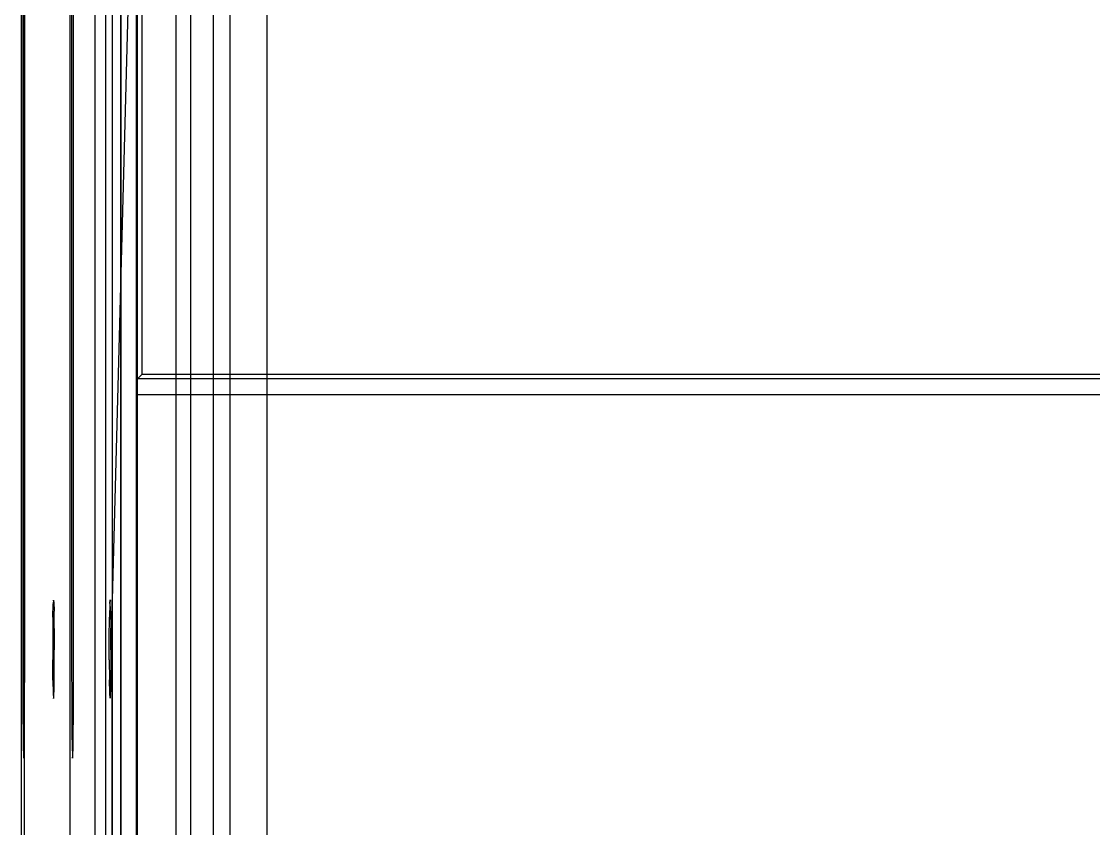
# Model space of a CAD drawing. Extents: x 0 to 153, y -230 to 0.
# Drawn here: x -0.1 to 76.5, y -115.1 to -57.5 of the extents above; entities that cross this region are included whole.
import ezdxf

# ---------------------------------------------------------------- set-up
doc = ezdxf.new("R2010")
doc.units = 0
doc.header["$MEASUREMENT"] = 0
for name, color, linetype in [('Layer1', 252, 'CONTINUOUS'), ('Layer2', 252, 'CONTINUOUS'), ('Layer3', 254, 'CONTINUOUS')]:
    doc.layers.add(name, color=color, linetype=linetype)

msp = doc.modelspace()

# ---------------------------------------------------------------- linework, layer by layer
at = {"layer": 'Layer1', "linetype": 'Continuous'}
for points, invisible_edges in [([(0, -102.092, 219.989), (0, -3.003, 219.989), (0.074, -3.003, 220.376), (0.074, -102.092, 220.376)], 15), ([(0.074, -102.092, 220.376), (0.074, -3.003, 220.376), (0.291, -3.003, 220.705), (0.291, -102.092, 220.705)], 15), ([(0.618, -102.092, 220.924), (0.291, -102.092, 220.705), (0.291, -3.003, 220.705), (0.618, -3.003, 220.924)], 15), ([(0.618, -3.003, 220.924), (1.004, -3.003, 221.002), (1.004, -102.092, 221.002), (0.618, -102.092, 220.924)], 15), ([(1.004, -3.003, 221.002), (6.378, -34.209, 221.002), (6.378, -195.791, 221.002), (1.004, -226.996, 221.002)], 15), ([(1.004, -102.092, 221.002), (5.003, -102.092, 221.002), (5.003, -3.003, 221.002), (1.004, -3.003, 221.002)], 15), ([(0.14, -18.992, 203.924), (0, -18.992, 219.989), (0, -102.092, 219.989), (0.14, -102.092, 203.924)], 5), ([(0.278, -18.939, 203.426), (0.14, -18.992, 203.924), (0.278, -102.092, 203.426), (0.437, -102.092, 203.22)], 15), ([(0.278, -102.092, 203.426), (0.14, -102.092, 203.924), (0.14, -18.992, 203.924)], 15), ([(0.645, -18.9, 203.062), (0.278, -18.939, 203.426), (0.776, -102.092, 202.999), (1.144, -102.092, 202.929)], 15), ([(0.776, -102.092, 202.999), (0.645, -102.092, 203.062), (0.278, -18.939, 203.426)], 15), ([(0.278, -18.939, 203.426), (0.645, -102.092, 203.062), (0.437, -102.092, 203.22)], 15), ([(1.144, -102.092, 202.929), (4.007, -100.742, 202.929), (1.144, -18.886, 202.929), (0.645, -18.9, 203.062)], 15), ([(4.007, -100.742, 202.929), (5.858, -100.742, 202.929), (5.858, -18.886, 202.929), (1.144, -18.886, 202.929)], 15), ([(3.633, -18.992, 203.924), (3.493, -18.992, 219.989), (3.493, -102.092, 219.989), (3.633, -102.092, 203.924)], 5), ([(36.657, -21.097, 2.254), (17.748, -115.146, 2.254), (17.749, -77.244, 2.254)], 15), ([(36.657, -21.097, 2.254), (36.657, -208.905, 2.254), (17.748, -115.146, 2.254)], 15), ([(36.657, -21.097, 2.254), (17.749, -77.244, 2.254), (17.752, -39.051, 2.254)], 15), ([(36.657, -208.905, 2.254), (36.657, -21.097, 2.254), (56.578, -21.097, 2.254)], 15), ([(56.578, -21.097, 2.254), (56.578, -208.905, 2.254), (36.657, -208.905, 2.254)], 15), ([(56.578, -208.905, 2.254), (76.5, -21.097, 2.254), (56.578, -21.097, 2.254)], 15), ([(76.5, -21.097, 2.254), (76.5, -208.906, 2.254), (56.578, -208.905, 2.254)], 15), ([(10.421, -200.171, 130.48), (8.522, -197.659, 192.621), (8.522, -32.379, 192.621), (10.421, -29.943, 130.479)], 15), ([(11.508, -32.252, 127.489), (10.421, -29.943, 130.479), (10.421, -200.171, 130.48), (11.508, -197.745, 127.489)], 15), ([(6.106, -34.209, 202.628), (8.522, -32.379, 192.621), (8.522, -197.659, 192.621), (6.106, -195.791, 202.628)], 15), ([(13.066, -34.864, 88.68), (13.066, -195.134, 88.68), (11.508, -197.745, 127.489), (11.508, -32.252, 127.489)], 15), ([(6.106, -195.791, 202.628), (6.106, -34.209, 202.628), (1.413, -33.003, 202.628)], 15), ([(5.003, -102.092, 221.002), (5.389, -102.092, 220.924), (5.352, -33.828, 220.939), (5.003, -33.828, 221.002)], 15), ([(5.352, -33.828, 220.939), (5.716, -33.828, 220.705), (5.716, -102.092, 220.705), (5.389, -102.092, 220.924)], 15), ([(5.716, -102.092, 220.705), (5.933, -102.092, 220.376), (5.947, -33.828, 220.339), (5.716, -33.828, 220.705)], 15), ([(5.947, -33.828, 220.339), (6.007, -33.828, 219.989), (6.007, -102.092, 219.989), (5.933, -102.092, 220.376)], 15), ([(6.236, -98.816, 212.034), (6.102, -98.816, 202.358), (6.106, -34.209, 202.628), (8.114, -34.209, 221.002)], 15), ([(8.114, -34.209, 221.002), (6.378, -98.816, 221.002), (6.236, -98.816, 212.034)], 15), ([(6.378, -34.209, 221.002), (8.114, -34.209, 221.002), (6.378, -98.816, 221.002)], 13), ([(14.223, -194.776, 84.866), (13.066, -195.134, 88.68), (13.066, -34.864, 88.68), (14.223, -35.221, 84.866)], 15), ([(15.755, -192.208, 46.705), (15.755, -37.789, 46.705), (14.223, -35.221, 84.866), (14.223, -194.776, 84.866)], 15), ([(17.019, -37.658, 42.803), (15.755, -37.789, 46.705), (15.755, -192.208, 46.705), (17.019, -192.339, 42.803)], 15), ([(17.019, -37.658, 42.688), (17.019, -192.339, 42.688), (17.752, -190.949, 21.08), (17.752, -39.049, 21.08)], 15), ([(17.752, -39.049, 2.254), (17.752, -190.949, 2.254), (17.752, -190.949, 21.08), (17.752, -39.049, 21.08)], 15), ([(6.197, -100.051, 209.361), (2.162, -100.063, 209.361), (2.182, -99.093, 210.701), (6.216, -99.081, 210.701)], 5), ([(2.182, -99.093, 210.701), (6.216, -99.081, 210.701), (6.236, -98.819, 212.034), (2.201, -98.831, 212.034)], 5), ([(6.236, -98.819, 212.034), (6.25, -98.939, 212.944), (2.215, -98.951, 212.944), (2.201, -98.831, 212.034)], 10), ([(6.25, -98.939, 212.944), (2.215, -98.951, 212.944), (2.234, -99.629, 214.263), (6.269, -99.617, 214.263)], 5), ([(2.613, -131.499, 202.628), (2.692, -128.747, 208.604), (2.692, -101.567, 208.604), (2.609, -98.816, 202.358)], 15), ([(2.885, -131.474, 221.002), (2.885, -98.816, 221.002), (2.795, -102.286, 215.548), (2.795, -128.028, 215.548)], 15), ([(6.106, -131.499, 202.628), (6.185, -128.747, 208.604), (6.185, -101.567, 208.604), (6.102, -98.816, 202.358)], 15), ([(6.102, -98.816, 202.358), (6.102, -98.816, 202.358), (6.185, -101.567, 208.604), (6.196, -100.129, 209.295)], 15), ([(6.236, -98.816, 212.034), (6.213, -99.184, 210.469), (6.196, -100.129, 209.295), (6.102, -98.816, 202.358)], 15), ([(6.236, -98.816, 212.034), (6.249, -98.917, 212.873), (6.269, -99.597, 214.243), (6.378, -98.816, 221.002)], 15), ([(6.269, -99.597, 214.243), (6.282, -100.681, 215.138), (6.288, -102.286, 215.548), (6.378, -98.816, 221.002)], 15), ([(6.378, -131.474, 221.002), (6.378, -98.816, 221.002), (6.288, -102.286, 215.548), (6.288, -128.028, 215.548)], 14), ([(2.162, -100.063, 209.361), (2.15, -101.58, 208.604), (6.185, -101.567, 208.604), (6.197, -100.051, 209.361)], 10), ([(6.269, -99.617, 214.263), (6.283, -100.849, 215.219), (2.248, -100.861, 215.219), (2.234, -99.629, 214.263)], 10), ([(4.007, -103.331, 203.014), (4.007, -100.742, 202.929), (1.144, -102.092, 202.929), (1.143, -103.856, 203.107)], 15), ([(6.288, -102.377, 215.547), (6.283, -100.849, 215.219), (2.248, -100.861, 215.219), (2.253, -102.389, 215.547)], 10), ([(5.858, -103.736, 202.977), (4.007, -103.331, 203.014), (5.858, -100.742, 202.929)], 15), ([(4.007, -103.331, 203.014), (4.007, -103.331, 203.014), (5.858, -100.742, 202.929)], 15), ([(4.007, -103.331, 203.014), (4.007, -100.742, 202.929), (5.858, -100.742, 202.929)], 15), ([(2.15, -101.58, 208.604), (2.151, -103.108, 208.603), (6.185, -103.096, 208.603), (6.185, -101.567, 208.604)], 10), ([(0.074, -102.092, 220.376), (0, -102.092, 219.989), (0.002, -103.809, 219.803), (0.069, -103.733, 220.195)], 15), ([(0, -102.092, 219.989), (0.002, -103.809, 219.803), (0.138, -103.889, 204.128), (0.14, -102.092, 203.924)], 10), ([(0.291, -102.092, 220.705), (0.074, -102.092, 220.376), (0.069, -103.733, 220.195), (0.292, -103.8, 220.532)], 15), ([(0.138, -103.889, 204.128), (0.14, -102.092, 203.924), (0.212, -103.732, 203.723)], 15), ([(0.212, -103.732, 203.723), (0.14, -102.092, 203.924), (0.278, -102.092, 203.426)], 15), ([(0.212, -103.732, 203.723), (0.278, -102.092, 203.426), (0.436, -103.798, 203.392)], 15), ([(0.437, -102.092, 203.22), (0.278, -102.092, 203.426), (0.436, -103.798, 203.392)], 15), ([(0.618, -102.092, 220.924), (0.634, -103.843, 220.754), (0.292, -103.8, 220.532), (0.291, -102.092, 220.705)], 15), ([(0.645, -102.092, 203.062), (0.436, -103.798, 203.392), (0.775, -103.842, 203.175)], 15), ([(0.436, -103.798, 203.392), (0.437, -102.092, 203.22), (0.645, -102.092, 203.062)], 15), ([(1.004, -102.092, 221.002), (1.005, -103.856, 220.823), (0.634, -103.843, 220.754), (0.618, -102.092, 220.924)], 15), ([(0.775, -103.842, 203.175), (0.645, -102.092, 203.062), (0.776, -102.092, 202.999)], 15), ([(0.776, -102.092, 202.999), (0.775, -103.842, 203.175), (1.143, -103.856, 203.107)], 15), ([(0.776, -102.092, 202.999), (1.144, -102.092, 202.929), (1.143, -103.856, 203.107)], 15), ([(5.003, -102.092, 221.002), (5.001, -103.856, 220.823), (1.005, -103.856, 220.823), (1.004, -102.092, 221.002)], 15), ([(6.288, -102.377, 215.547), (6.282, -103.982, 215.137), (2.247, -103.994, 215.137), (2.253, -102.389, 215.547)], 10), ([(2.79, -103.814, 215.22), (2.795, -102.286, 215.548), (2.795, -128.004, 215.548), (2.79, -126.476, 215.22)], 15), ([(3.493, -102.092, 219.989), (3.495, -103.809, 219.803), (3.632, -103.889, 204.128), (3.633, -102.092, 203.924)], 10), ([(5.389, -102.092, 220.924), (5.373, -103.843, 220.754), (5.001, -103.856, 220.823), (5.003, -102.092, 221.002)], 15), ([(5.716, -102.092, 220.705), (5.714, -103.8, 220.532), (5.373, -103.843, 220.754), (5.389, -102.092, 220.924)], 15), ([(5.714, -103.8, 220.532), (5.937, -103.733, 220.195), (5.933, -102.092, 220.376), (5.716, -102.092, 220.705)], 15), ([(5.937, -103.733, 220.195), (6.005, -103.809, 219.803), (6.007, -102.092, 219.989), (5.933, -102.092, 220.376)], 15), ([(6.283, -103.814, 215.22), (6.288, -102.286, 215.548), (6.288, -128.004, 215.548), (6.283, -126.476, 215.22)], 15), ([(4.007, -103.331, 203.014), (1.143, -103.856, 203.107), (1.142, -104.543, 203.274), (4.004, -104.545, 203.268)], 15), ([(6.185, -103.096, 208.603), (6.196, -104.534, 209.294), (2.161, -104.546, 209.294), (2.151, -103.108, 208.603)], 10), ([(2.703, -125.703, 209.362), (2.692, -127.219, 208.605), (2.692, -103.096, 208.605), (2.703, -104.612, 209.362)], 15), ([(4.004, -104.545, 203.268), (4.007, -103.331, 203.014), (5.858, -103.736, 202.977)], 15), ([(6.197, -125.703, 209.362), (6.185, -127.219, 208.605), (6.185, -103.096, 208.605), (6.197, -104.612, 209.362)], 15), ([(0.069, -103.733, 220.195), (0.002, -103.809, 219.803), (0.007, -105.524, 219.219), (0.074, -105.308, 219.713)], 15), ([(0.002, -103.809, 219.803), (0.007, -105.524, 219.219), (0.133, -105.598, 204.729), (0.138, -103.889, 204.128)], 10), ([(0.074, -105.308, 219.713), (0.297, -105.438, 220.031), (0.292, -103.8, 220.532), (0.069, -103.733, 220.195)], 15), ([(0.133, -105.598, 204.729), (0.208, -105.306, 204.204), (0.138, -103.889, 204.128)], 15), ([(0.208, -105.306, 204.204), (0.138, -103.889, 204.128), (0.212, -103.732, 203.723)], 15), ([(0.432, -105.436, 203.893), (0.208, -105.306, 204.204), (0.212, -103.732, 203.723)], 15), ([(0.432, -105.436, 203.893), (0.212, -103.732, 203.723), (0.436, -103.798, 203.392)], 15), ([(0.297, -105.438, 220.031), (0.638, -105.524, 220.24), (0.634, -103.843, 220.754), (0.292, -103.8, 220.532)], 15), ([(0.436, -103.798, 203.392), (0.432, -105.436, 203.893), (0.771, -105.522, 203.689)], 15), ([(0.771, -105.522, 203.689), (0.436, -103.798, 203.392), (0.775, -103.842, 203.175)], 15), ([(0.634, -103.843, 220.754), (1.005, -103.856, 220.823), (1.009, -105.55, 220.306), (0.638, -105.524, 220.24)], 15), ([(0.771, -105.522, 203.689), (1.142, -104.543, 203.274), (0.775, -103.842, 203.175)], 15), ([(1.142, -104.543, 203.274), (0.775, -103.842, 203.175), (1.143, -103.856, 203.107)], 15), ([(5.001, -103.856, 220.823), (4.997, -105.55, 220.306), (1.009, -105.55, 220.306), (1.005, -103.856, 220.823)], 15), ([(6.282, -103.982, 215.137), (6.269, -105.066, 214.242), (2.234, -105.079, 214.242), (2.247, -103.994, 215.137)], 10), ([(2.79, -126.476, 215.22), (2.776, -125.244, 214.264), (2.776, -105.046, 214.264), (2.79, -103.814, 215.22)], 15), ([(3.495, -103.809, 219.803), (3.5, -105.524, 219.219), (3.626, -105.598, 204.729), (3.632, -103.889, 204.128)], 10), ([(3.998, -106.453, 204.051), (4.871, -106.453, 204.051), (5.858, -103.736, 202.977), (4.002, -105.467, 203.583)], 15), ([(5.858, -103.736, 202.977), (4.004, -104.545, 203.268), (4.002, -105.467, 203.583)], 15), ([(4.871, -106.453, 204.051), (4.978, -106.448, 204.054), (5.375, -106.317, 204.131), (5.858, -103.736, 202.977)], 15), ([(5.368, -105.524, 220.24), (4.997, -105.55, 220.306), (5.001, -103.856, 220.823), (5.373, -103.843, 220.754)], 15), ([(5.714, -103.8, 220.532), (5.373, -103.843, 220.754), (5.368, -105.524, 220.24), (5.71, -105.438, 220.031)], 15), ([(5.375, -106.317, 204.131), (5.582, -106.155, 204.226), (5.725, -105.973, 204.333), (5.858, -103.736, 202.977)], 15), ([(5.937, -103.733, 220.195), (5.714, -103.8, 220.532), (5.71, -105.438, 220.031), (5.933, -105.308, 219.713)], 15), ([(5.725, -105.973, 204.333), (5.873, -105.432, 204.651), (5.858, -103.736, 202.977)], 15), ([(5.933, -105.308, 219.713), (6, -105.524, 219.219), (6.005, -103.809, 219.803), (5.937, -103.733, 220.195)], 15), ([(6.283, -126.476, 215.22), (6.269, -125.244, 214.264), (6.269, -105.046, 214.264), (6.283, -103.814, 215.22)], 15), ([(0.771, -105.522, 203.689), (1.142, -104.543, 203.274), (1.139, -105.55, 203.625)], 15), ([(1.139, -105.55, 203.625), (4.002, -105.467, 203.583), (4.004, -104.545, 203.268), (1.142, -104.543, 203.274)], 15), ([(6.213, -105.479, 210.468), (6.196, -104.534, 209.294), (2.161, -104.546, 209.294), (2.179, -105.491, 210.468)], 10), ([(2.703, -125.679, 209.362), (2.723, -124.709, 210.702), (2.723, -105.582, 210.702), (2.703, -104.612, 209.362)], 15), ([(6.197, -125.679, 209.362), (6.216, -124.709, 210.702), (6.216, -105.582, 210.702), (6.197, -104.612, 209.362)], 15), ([(0.074, -105.308, 219.713), (0.007, -105.524, 219.219), (0.015, -107.063, 218.266), (0.08, -106.76, 218.94)], 15), ([(0.007, -105.524, 219.219), (0.015, -107.063, 218.266), (0.125, -107.127, 205.698), (0.133, -105.598, 204.729)], 10), ([(0.297, -105.438, 220.031), (0.074, -105.308, 219.713), (0.08, -106.76, 218.94), (0.303, -106.95, 219.226)], 15), ([(0.208, -105.306, 204.204), (0.133, -105.598, 204.729), (0.125, -107.127, 205.698), (0.201, -106.758, 204.977)], 15), ([(0.208, -105.306, 204.204), (0.201, -106.758, 204.977), (0.425, -106.947, 204.697), (0.432, -105.436, 203.893)], 15), ([(0.638, -105.524, 220.24), (0.297, -105.438, 220.031), (0.303, -106.95, 219.226), (0.645, -107.074, 219.414)], 15), ([(0.425, -106.947, 204.697), (0.764, -107.071, 204.513), (0.771, -105.522, 203.689), (0.432, -105.436, 203.893)], 15), ([(1.016, -107.112, 219.474), (1.009, -105.55, 220.306), (0.638, -105.524, 220.24), (0.645, -107.074, 219.414)], 15), ([(0.764, -107.071, 204.513), (1.132, -107.112, 204.456), (1.139, -105.55, 203.625), (0.771, -105.522, 203.689)], 15), ([(4.991, -107.112, 219.474), (4.997, -105.55, 220.306), (1.009, -105.55, 220.306), (1.016, -107.112, 219.474)], 15), ([(3.998, -106.453, 204.051), (1.132, -107.112, 204.456), (1.139, -105.55, 203.625), (4.002, -105.467, 203.583)], 15), ([(6.236, -105.847, 212.034), (6.213, -105.479, 210.468), (2.179, -105.491, 210.468), (2.201, -105.859, 212.034)], 10), ([(6.249, -105.746, 212.872), (2.214, -105.758, 212.872), (2.234, -105.079, 214.242), (6.269, -105.066, 214.242)], 5), ([(2.723, -105.582, 210.702), (2.742, -105.844, 212.034), (2.742, -124.446, 212.034), (2.723, -124.709, 210.702)], 15), ([(2.756, -105.724, 212.945), (2.776, -105.046, 214.264), (2.776, -125.244, 214.264), (2.756, -124.566, 212.945)], 15), ([(3.5, -105.524, 219.219), (3.508, -107.063, 218.266), (3.618, -107.127, 205.698), (3.626, -105.598, 204.729)], 10), ([(5.362, -107.074, 219.414), (5.368, -105.524, 220.24), (4.997, -105.55, 220.306), (4.991, -107.112, 219.474)], 15), ([(5.362, -107.074, 219.414), (5.703, -106.95, 219.226), (5.71, -105.438, 220.031), (5.368, -105.524, 220.24)], 15), ([(5.703, -106.95, 219.226), (5.926, -106.76, 218.94), (5.933, -105.308, 219.713), (5.71, -105.438, 220.031)], 15), ([(5.881, -107.002, 205.599), (5.873, -105.432, 204.651), (5.725, -105.973, 204.333)], 15), ([(5.926, -106.76, 218.94), (5.992, -107.063, 218.266), (6, -105.524, 219.219), (5.933, -105.308, 219.713)], 15), ([(6.216, -105.582, 210.702), (6.236, -105.844, 212.034), (6.236, -124.446, 212.034), (6.216, -124.709, 210.702)], 15), ([(6.25, -105.724, 212.945), (6.269, -105.046, 214.264), (6.269, -125.244, 214.264), (6.25, -124.566, 212.945)], 15), ([(4.874, -107.067, 204.424), (4.871, -106.453, 204.051), (1.132, -107.112, 204.456), (1.124, -108.482, 205.575)], 15), ([(4.871, -106.453, 204.051), (3.998, -106.453, 204.051), (1.132, -107.112, 204.456)], 15), ([(2.201, -105.859, 212.034), (2.214, -105.758, 212.872), (6.249, -105.746, 212.872), (6.236, -105.847, 212.034)], 10), ([(2.742, -124.446, 212.034), (2.756, -124.566, 212.945), (2.756, -105.724, 212.945), (2.742, -105.844, 212.034)], 15), ([(4.874, -107.067, 204.424), (4.871, -106.453, 204.051), (4.978, -106.448, 204.054)], 15), ([(5.242, -107.027, 204.482), (4.874, -107.067, 204.424), (4.978, -106.448, 204.054), (5.375, -106.317, 204.131)], 15), ([(5.581, -106.904, 204.666), (5.242, -107.027, 204.482), (5.375, -106.317, 204.131), (5.582, -106.155, 204.226)], 15), ([(5.805, -106.717, 204.947), (5.581, -106.904, 204.666), (5.582, -106.155, 204.226), (5.725, -105.973, 204.333)], 15), ([(5.881, -107.002, 205.599), (5.805, -106.717, 204.947), (5.725, -105.973, 204.333)], 15), ([(6.236, -124.446, 212.034), (6.25, -124.566, 212.945), (6.25, -105.724, 212.945), (6.236, -105.844, 212.034)], 15), ([(0.08, -106.76, 218.94), (0.015, -107.063, 218.266), (0.026, -108.35, 216.993)], 15), ([(0.015, -107.063, 218.266), (0.026, -108.35, 216.993), (0.113, -108.401, 206.984), (0.125, -107.127, 205.698)], 10), ([(0.08, -106.76, 218.94), (0.089, -108.034, 217.899), (0.1, -109.075, 216.624), (0.026, -108.35, 216.993)], 15), ([(0.08, -106.76, 218.94), (0.303, -106.95, 219.226), (0.312, -108.276, 218.142), (0.089, -108.034, 217.899)], 15), ([(0.113, -108.401, 206.984), (0.181, -109.073, 207.292), (0.192, -108.033, 206.017), (0.125, -107.127, 205.698)], 15), ([(0.192, -108.033, 206.017), (0.125, -107.127, 205.698), (0.201, -106.758, 204.977)], 15), ([(0.425, -106.947, 204.697), (0.416, -108.273, 205.779), (0.192, -108.033, 206.017), (0.201, -106.758, 204.977)], 15), ([(0.303, -106.95, 219.226), (0.645, -107.074, 219.414), (0.654, -108.434, 218.303), (0.312, -108.276, 218.142)], 15), ([(0.755, -108.431, 205.623), (0.416, -108.273, 205.779), (0.425, -106.947, 204.697), (0.764, -107.071, 204.513)], 15), ([(0.645, -107.074, 219.414), (1.016, -107.112, 219.474), (1.025, -108.482, 218.355), (0.654, -108.434, 218.303)], 15), ([(1.132, -107.112, 204.456), (0.764, -107.071, 204.513), (0.755, -108.431, 205.623), (1.124, -108.482, 205.575)], 15), ([(1.025, -108.482, 218.355), (1.016, -107.112, 219.474), (4.991, -107.112, 219.474), (4.982, -108.482, 218.355)], 15), ([(1.124, -108.482, 205.575), (1.113, -109.601, 206.947), (4.883, -108.482, 205.575), (4.874, -107.067, 204.424)], 15), ([(3.508, -107.063, 218.266), (3.519, -108.35, 216.993), (3.607, -108.401, 206.984), (3.618, -107.127, 205.698)], 10), ([(4.883, -108.482, 205.575), (5.251, -108.431, 205.623), (5.242, -107.027, 204.482), (4.874, -107.067, 204.424)], 15), ([(5.353, -108.434, 218.303), (4.982, -108.482, 218.355), (4.991, -107.112, 219.474), (5.362, -107.074, 219.414)], 15), ([(5.242, -107.027, 204.482), (5.581, -106.904, 204.666), (5.591, -108.273, 205.779), (5.251, -108.431, 205.623)], 15), ([(5.694, -108.276, 218.142), (5.353, -108.434, 218.303), (5.362, -107.074, 219.414), (5.703, -106.95, 219.226)], 15), ([(5.805, -106.717, 204.947), (5.815, -108.033, 206.017), (5.591, -108.273, 205.779), (5.581, -106.904, 204.666)], 15), ([(5.917, -108.034, 217.899), (5.694, -108.276, 218.142), (5.703, -106.95, 219.226), (5.926, -106.76, 218.94)], 15), ([(5.805, -106.717, 204.947), (5.805, -106.717, 204.947), (5.881, -107.002, 205.599), (5.815, -108.033, 206.017)], 15), ([(5.881, -107.002, 205.599), (5.815, -108.033, 206.017), (5.826, -109.073, 207.292), (5.893, -108.401, 206.984)], 15), ([(5.98, -108.35, 216.993), (5.906, -109.075, 216.624), (5.917, -108.034, 217.899), (5.926, -106.76, 218.94)], 15), ([(5.98, -108.35, 216.993), (5.98, -108.35, 216.993), (5.992, -107.063, 218.266), (5.926, -106.76, 218.94)], 15), ([(0.026, -108.35, 216.993), (0.1, -109.075, 216.624), (0.113, -109.848, 215.169), (0.039, -109.319, 215.464)], 15), ([(0.026, -108.35, 216.993), (0.039, -109.319, 215.464), (0.1, -109.354, 208.523), (0.113, -108.401, 206.984)], 10), ([(0.089, -108.034, 217.899), (0.312, -108.276, 218.142), (0.324, -109.359, 216.815), (0.1, -109.075, 216.624)], 15), ([(0.168, -109.847, 208.745), (0.1, -109.354, 208.523), (0.113, -108.401, 206.984), (0.181, -109.073, 207.292)], 15), ([(0.181, -109.073, 207.292), (0.405, -109.356, 207.105), (0.416, -108.273, 205.779), (0.192, -108.033, 206.017)], 15), ([(0.312, -108.276, 218.142), (0.654, -108.434, 218.303), (0.665, -109.544, 216.942), (0.324, -109.359, 216.815)], 15), ([(0.405, -109.356, 207.105), (0.744, -109.542, 206.984), (0.755, -108.431, 205.623), (0.416, -108.273, 205.779)], 15), ([(0.654, -108.434, 218.303), (1.025, -108.482, 218.355), (1.035, -109.601, 216.984), (0.665, -109.544, 216.942)], 15), ([(1.113, -109.601, 206.947), (0.744, -109.542, 206.984), (0.755, -108.431, 205.623), (1.124, -108.482, 205.575)], 15), ([(4.982, -108.482, 218.355), (4.971, -109.601, 216.984), (1.035, -109.601, 216.984), (1.025, -108.482, 218.355)], 15), ([(4.883, -108.482, 205.575), (4.894, -109.601, 206.947), (1.113, -109.601, 206.947)], 15), ([(3.519, -108.35, 216.993), (3.533, -109.319, 215.464), (3.593, -109.354, 208.523), (3.607, -108.401, 206.984)], 10), ([(4.883, -108.482, 205.575), (5.251, -108.431, 205.623), (5.262, -109.542, 206.984), (4.894, -109.601, 206.947)], 15), ([(5.342, -109.544, 216.942), (4.971, -109.601, 216.984), (4.982, -108.482, 218.355), (5.353, -108.434, 218.303)], 15), ([(5.591, -108.273, 205.779), (5.251, -108.431, 205.623), (5.262, -109.542, 206.984), (5.602, -109.356, 207.105)], 15), ([(5.683, -109.359, 216.815), (5.342, -109.544, 216.942), (5.353, -108.434, 218.303), (5.694, -108.276, 218.142)], 15), ([(5.815, -108.033, 206.017), (5.591, -108.273, 205.779), (5.602, -109.356, 207.105), (5.826, -109.073, 207.292)], 15), ([(5.906, -109.075, 216.624), (5.683, -109.359, 216.815), (5.694, -108.276, 218.142), (5.917, -108.034, 217.899)], 15), ([(5.826, -109.073, 207.292), (5.893, -108.401, 206.984), (5.907, -109.354, 208.523), (5.838, -109.847, 208.745)], 15), ([(5.967, -109.319, 215.464), (5.894, -109.848, 215.169), (5.906, -109.075, 216.624), (5.98, -108.35, 216.993)], 15), ([(0.039, -109.319, 215.464), (0.113, -109.848, 215.169), (0.126, -110.329, 213.595), (0.054, -109.921, 213.756)], 15), ([(0.039, -109.319, 215.464), (0.054, -109.921, 213.756), (0.085, -109.939, 210.237), (0.1, -109.354, 208.523)], 10), ([(0.155, -110.328, 210.32), (0.085, -109.939, 210.237), (0.1, -109.354, 208.523), (0.168, -109.847, 208.745)], 15), ([(0.324, -109.359, 216.815), (0.1, -109.075, 216.624), (0.113, -109.848, 215.169), (0.336, -110.163, 215.302)], 15), ([(0.168, -109.847, 208.745), (0.392, -110.16, 208.617), (0.405, -109.356, 207.105), (0.181, -109.073, 207.292)], 15), ([(0.324, -109.359, 216.815), (0.665, -109.544, 216.942), (0.677, -110.369, 215.39), (0.336, -110.163, 215.302)], 15), ([(0.732, -110.367, 208.535), (0.744, -109.542, 206.984), (0.405, -109.356, 207.105), (0.392, -110.16, 208.617)], 15), ([(3.533, -109.319, 215.464), (3.547, -109.921, 213.756), (3.578, -109.939, 210.237), (3.593, -109.354, 208.523)], 10), ([(5.614, -110.16, 208.617), (5.602, -109.356, 207.105), (5.262, -109.542, 206.984), (5.275, -110.367, 208.535)], 15), ([(5.67, -110.163, 215.302), (5.33, -110.369, 215.39), (5.342, -109.544, 216.942), (5.683, -109.359, 216.815)], 15), ([(5.826, -109.073, 207.292), (5.602, -109.356, 207.105), (5.614, -110.16, 208.617), (5.838, -109.847, 208.745)], 15), ([(5.67, -110.163, 215.302), (5.894, -109.848, 215.169), (5.906, -109.075, 216.624), (5.683, -109.359, 216.815)], 15), ([(5.838, -109.847, 208.745), (5.907, -109.354, 208.523), (5.922, -109.939, 210.237), (5.852, -110.328, 210.32)], 15), ([(5.952, -109.921, 213.756), (5.88, -110.329, 213.595), (5.894, -109.848, 215.169), (5.967, -109.319, 215.464)], 15), ([(0.054, -109.921, 213.756), (0.126, -110.329, 213.595), (0.141, -110.494, 211.957), (0.07, -110.125, 211.956)], 15), ([(0.054, -109.921, 213.756), (0.07, -110.125, 211.956), (0.085, -109.939, 210.237)], 12), ([(0.07, -110.125, 211.956), (0.141, -110.494, 211.957), (0.155, -110.328, 210.32), (0.085, -109.939, 210.237)], 15), ([(0.113, -109.848, 215.169), (0.336, -110.163, 215.302), (0.35, -110.663, 213.663), (0.126, -110.329, 213.595)], 15), ([(0.155, -110.328, 210.32), (0.378, -110.662, 210.255), (0.392, -110.16, 208.617), (0.168, -109.847, 208.745)], 15), ([(0.677, -110.369, 215.39), (0.336, -110.163, 215.302), (0.35, -110.663, 213.663), (0.691, -110.882, 213.71)], 15), ([(0.719, -110.881, 210.215), (0.378, -110.662, 210.255), (0.392, -110.16, 208.617), (0.732, -110.367, 208.535)], 15), ([(1.035, -109.601, 216.984), (0.665, -109.544, 216.942), (0.677, -110.369, 215.39), (1.047, -110.433, 215.42)], 15), ([(1.101, -110.433, 208.511), (0.732, -110.367, 208.535), (0.744, -109.542, 206.984), (1.113, -109.601, 206.947)], 15), ([(1.035, -109.601, 216.984), (1.047, -110.433, 215.42), (4.959, -110.433, 215.42), (4.971, -109.601, 216.984)], 15), ([(1.101, -110.433, 208.511), (1.113, -109.601, 206.947), (4.894, -109.601, 206.947), (4.906, -110.433, 208.511)], 15), ([(3.547, -109.921, 213.756), (3.563, -110.125, 211.956), (3.578, -109.939, 210.237)], 12), ([(4.894, -109.601, 206.947), (5.262, -109.542, 206.984), (5.275, -110.367, 208.535), (4.906, -110.433, 208.511)], 15), ([(4.959, -110.433, 215.42), (5.33, -110.369, 215.39), (5.342, -109.544, 216.942), (4.971, -109.601, 216.984)], 15), ([(5.275, -110.367, 208.535), (5.614, -110.16, 208.617), (5.628, -110.662, 210.255), (5.288, -110.881, 210.215)], 15), ([(5.316, -110.882, 213.71), (5.657, -110.663, 213.663), (5.67, -110.163, 215.302), (5.33, -110.369, 215.39)], 15), ([(5.838, -109.847, 208.745), (5.614, -110.16, 208.617), (5.628, -110.662, 210.255), (5.852, -110.328, 210.32)], 15), ([(5.88, -110.329, 213.595), (5.657, -110.663, 213.663), (5.67, -110.163, 215.302), (5.894, -109.848, 215.169)], 15), ([(5.922, -109.939, 210.237), (5.852, -110.328, 210.32), (5.866, -110.494, 211.957), (5.937, -110.125, 211.956)], 15), ([(5.937, -110.125, 211.956), (5.866, -110.494, 211.957), (5.88, -110.329, 213.595), (5.952, -109.921, 213.756)], 15), ([(0.126, -110.329, 213.595), (0.35, -110.663, 213.663), (0.364, -110.835, 211.959), (0.141, -110.494, 211.957)], 15), ([(0.155, -110.328, 210.32), (0.378, -110.662, 210.255), (0.364, -110.835, 211.959), (0.141, -110.494, 211.957)], 15), ([(0.691, -110.882, 213.71), (0.35, -110.663, 213.663), (0.364, -110.835, 211.959), (0.705, -111.058, 211.962)], 15), ([(0.364, -110.835, 211.959), (0.705, -111.058, 211.962), (0.719, -110.881, 210.215), (0.378, -110.662, 210.255)], 15), ([(0.677, -110.369, 215.39), (1.047, -110.433, 215.42), (1.06, -110.951, 213.726), (0.691, -110.882, 213.71)], 15), ([(1.06, -110.951, 213.726), (0.691, -110.882, 213.71), (0.705, -111.058, 211.962), (1.074, -111.129, 211.965)], 15), ([(0.705, -111.058, 211.962), (1.074, -111.129, 211.965), (1.088, -110.951, 210.204), (0.719, -110.881, 210.215)], 15), ([(0.732, -110.367, 208.535), (1.101, -110.433, 208.511), (1.088, -110.951, 210.204), (0.719, -110.881, 210.215)], 15), ([(1.06, -110.951, 213.726), (1.047, -110.433, 215.42), (4.959, -110.433, 215.42), (4.946, -110.951, 213.726)], 15), ([(1.074, -111.129, 211.965), (1.06, -110.951, 213.726), (4.946, -110.951, 213.726), (4.933, -111.125, 211.965)], 15), ([(1.074, -111.129, 211.965), (4.933, -111.129, 211.965), (4.919, -110.951, 210.204), (1.088, -110.951, 210.204)], 15), ([(1.088, -110.951, 210.204), (4.919, -110.951, 210.204), (4.906, -110.433, 208.511), (1.101, -110.433, 208.511)], 15), ([(5.288, -110.881, 210.215), (4.919, -110.951, 210.204), (4.906, -110.433, 208.511), (5.275, -110.367, 208.535)], 15), ([(5.288, -110.881, 210.215), (4.919, -110.951, 210.204), (4.933, -111.129, 211.965), (5.302, -111.058, 211.962)], 15), ([(4.933, -111.129, 211.965), (5.302, -111.058, 211.962), (5.316, -110.882, 213.71), (4.946, -110.951, 213.726)], 15), ([(5.316, -110.882, 213.71), (4.946, -110.951, 213.726), (4.959, -110.433, 215.42), (5.33, -110.369, 215.39)], 15), ([(5.628, -110.662, 210.255), (5.288, -110.881, 210.215), (5.302, -111.058, 211.962), (5.642, -110.835, 211.959)], 15), ([(5.302, -111.058, 211.962), (5.642, -110.835, 211.959), (5.657, -110.663, 213.663), (5.316, -110.882, 213.71)], 15), ([(5.866, -110.494, 211.957), (5.642, -110.835, 211.959), (5.628, -110.662, 210.255), (5.852, -110.328, 210.32)], 15), ([(5.866, -110.494, 211.957), (5.642, -110.835, 211.959), (5.657, -110.663, 213.663), (5.88, -110.329, 213.595)], 15), ([(36.657, -208.905, 2.254), (17.749, -153.049, 2.254), (17.748, -115.146, 2.254)], 15)]:
    msp.add_3dface(points, dxfattribs=dict(at, invisible_edges=invisible_edges))
at = {"layer": 'Layer2', "linetype": 'Continuous'}
for points in [[(7.029, -199.018, 127.621), (7.028, -30.978, 127.621), (5.155, -33.107, 188.899), (5.156, -196.889, 188.899)], [(10.936, -35.077, 85.414), (10.936, -194.921, 85.414), (8.191, -196.559, 126.219), (8.191, -33.437, 126.219)], [(13.633, -191.982, 43.244), (13.633, -38.016, 43.244), (11.996, -35.271, 84.036), (11.996, -194.727, 84.036)]]:
    msp.add_3dface(points, dxfattribs=at)
for points, invisible_edges in [([(7.14, -199.018, 127.191), (7.029, -199.018, 127.621), (7.029, -30.978, 127.621), (7.14, -30.978, 127.191)], 15), ([(7.344, -30.978, 126.92), (7.14, -30.978, 127.191), (7.14, -199.018, 127.191), (7.345, -199.018, 126.92)], 15), ([(7.483, -199.018, 126.811), (7.345, -199.018, 126.92), (7.344, -30.978, 126.92), (7.483, -30.978, 126.811)], 15), ([(7.804, -33.437, 126.674), (7.483, -30.978, 126.811), (7.483, -199.018, 126.811), (7.804, -196.559, 126.674)], 15), ([(-0.092, -33.003, 201.095), (0.095, -33.003, 190.352), (0.095, -196.997, 190.352), (-0.092, -196.997, 201.095)], 5), ([(0.015, -33.003, 201.68), (-0.092, -33.003, 201.095), (-0.092, -196.997, 201.095), (0.015, -196.997, 201.68)], 15), ([(0.339, -196.997, 202.177), (0.015, -196.997, 201.68), (0.015, -33.003, 201.68), (0.339, -33.003, 202.177)], 15), ([(0.095, -196.997, 190.352), (0.306, -196.997, 189.61), (0.306, -33.003, 189.61), (0.095, -33.003, 190.352)], 15), ([(0.306, -33.003, 189.61), (0.856, -33.003, 189.069), (0.856, -196.997, 189.069), (0.306, -196.997, 189.61)], 15), ([(0.831, -33.003, 202.51), (0.339, -33.003, 202.177), (0.339, -196.997, 202.177), (0.831, -196.997, 202.51)], 15), ([(1.413, -196.997, 202.628), (0.831, -196.997, 202.51), (0.831, -33.003, 202.51), (1.413, -33.003, 202.628)], 15), ([(0.856, -196.997, 189.069), (1.601, -196.997, 188.872), (1.601, -33.003, 188.872), (0.856, -33.003, 189.069)], 15), ([(1.413, -196.997, 202.628), (6.106, -195.791, 202.628), (1.413, -33.003, 202.628)], 15), ([(1.413, -196.997, 202.628), (1.413, -196.997, 202.628), (6.106, -34.209, 202.628), (1.413, -33.003, 202.628)], 15), ([(1.601, -196.997, 188.872), (1.601, -33.003, 188.872), (5.155, -33.107, 188.899)], 15), ([(5.156, -196.889, 188.899), (1.601, -196.997, 188.872), (5.155, -33.107, 188.899)], 15), ([(7.948, -196.559, 126.616), (7.804, -196.559, 126.674), (7.804, -33.437, 126.674), (7.947, -33.437, 126.616)], 15), ([(8.072, -33.437, 126.51), (7.947, -33.437, 126.616), (7.948, -196.559, 126.616), (8.072, -196.559, 126.51)], 15), ([(8.156, -196.559, 126.37), (8.072, -196.559, 126.51), (8.072, -33.437, 126.51), (8.156, -33.437, 126.37)], 15), ([(8.191, -33.437, 126.219), (8.156, -33.437, 126.37), (8.156, -196.559, 126.37), (8.191, -196.559, 126.219)], 15), ([(11.037, -194.922, 85.015), (10.936, -194.921, 85.414), (10.936, -35.074, 85.414), (11.036, -35.074, 85.015)], 15), ([(11.288, -35.074, 84.69), (11.036, -35.074, 85.015), (11.037, -194.922, 85.015), (11.289, -194.922, 84.69)], 15), ([(11.642, -194.728, 84.495), (11.289, -194.922, 84.69), (11.288, -35.074, 84.69), (11.642, -35.268, 84.495)], 15), ([(11.777, -35.268, 84.43), (11.642, -35.268, 84.495), (11.642, -194.728, 84.495), (11.778, -194.728, 84.43)], 15), ([(11.892, -194.728, 84.322), (11.778, -194.728, 84.43), (11.777, -35.268, 84.43), (11.892, -35.268, 84.322)], 15), ([(11.967, -35.268, 84.183), (11.892, -35.268, 84.322), (11.892, -194.728, 84.322), (11.967, -194.728, 84.183)], 15), ([(11.996, -194.727, 84.036), (11.967, -194.728, 84.183), (11.967, -35.268, 84.183), (11.995, -35.268, 84.036)], 15), ([(13.744, -191.982, 42.825), (13.634, -191.981, 43.244), (13.633, -38.014, 43.244), (13.744, -38.014, 42.825)], 15), ([(13.889, -38.014, 42.614), (13.744, -38.014, 42.825), (13.744, -191.982, 42.825), (13.889, -191.982, 42.614)], 15), ([(14.021, -191.982, 42.491), (13.889, -191.982, 42.614), (13.889, -38.014, 42.614), (14.021, -38.014, 42.491)], 15), ([(14.405, -38.014, 42.307), (14.021, -38.014, 42.491), (14.021, -191.982, 42.491), (14.406, -191.982, 42.307)], 15), ([(14.551, -191.982, 42.248), (14.406, -191.982, 42.307), (14.405, -38.014, 42.307), (14.55, -38.015, 42.248)], 15), ([(14.55, -38.015, 42.248), (14.678, -38.015, 42.137), (14.678, -191.982, 42.137), (14.551, -191.982, 42.248)], 15), ([(14.762, -191.982, 41.989), (14.678, -191.982, 42.137), (14.678, -38.015, 42.137), (14.762, -38.015, 41.989)], 15), ([(14.792, -38.015, 41.836), (14.762, -38.015, 41.989), (14.762, -191.982, 41.989), (14.792, -191.981, 41.836)], 15), ([(14.792, -191.982, 41.72), (16.109, -189.412, 2.871), (16.109, -40.586, 2.871), (14.792, -38.016, 41.72)], 6), ([(16.109, -40.216, 2.871), (16.468, -40.216, 1.341), (16.468, -189.412, 1.341), (16.109, -189.412, 2.871)], 10), ([(16.468, -189.412, 1.341), (17.466, -189.412, -0.005), (17.466, -40.216, -0.005), (16.468, -40.216, 1.341)], 12), ([(135.534, -40.403, -0.005), (17.466, -115.146, -0.005), (17.466, -40.401, -0.005)], 15), ([(17.466, -115.146, -0.005), (135.534, -40.403, -0.005), (135.534, -115.146, -0.005)], 15), ([(17.467, -189.599, -0.005), (17.466, -115.146, -0.005), (135.534, -115.146, -0.005)], 15)]:
    msp.add_3dface(points, dxfattribs=dict(at, invisible_edges=invisible_edges))
at = {"layer": 'Layer3', "linetype": 'Continuous'}
for points, invisible_edges in [([(2.692, -195.278, 223.776), (2.579, -195.278, 223.399), (2.579, -35.012, 223.399), (2.692, -35.012, 223.776)], 15), ([(2.579, -35.012, 223.399), (2.602, -35.012, 222.428), (2.602, -195.278, 222.428), (2.579, -195.278, 223.399)], 15), ([(2.602, -195.278, 222.428), (2.707, -195.278, 222.04), (2.707, -35.012, 222.04), (2.602, -35.012, 222.428)], 15), ([(2.975, -35.012, 224.049), (2.692, -35.012, 223.776), (2.692, -195.278, 223.776), (2.975, -195.278, 224.049)], 15), ([(2.707, -35.012, 222.04), (2.991, -35.012, 221.756), (2.991, -195.278, 221.756), (2.707, -195.278, 222.04)], 15), ([(3.355, -195.278, 224.149), (2.975, -195.278, 224.049), (2.975, -35.012, 224.049), (3.355, -35.013, 224.149)], 15), ([(2.991, -195.278, 221.756), (3.379, -195.278, 221.651), (3.379, -35.012, 221.651), (2.991, -35.012, 221.756)], 13), ([(7.016, -36.142, 224.149), (3.355, -35.012, 224.149), (3.355, -195.278, 224.149), (7.016, -194.148, 224.149)], 5), ([(3.379, -35.012, 221.651), (5.942, -36.177, 221.651), (5.942, -194.113, 221.651), (3.379, -195.278, 221.651)], 15), ([(146.622, -36.613, 205.002), (6.378, -36.613, 205.002), (6.378, -193.677, 205.002), (146.622, -193.677, 205.002)], 15), ([(7.563, -194.148, 224.005), (7.016, -194.148, 224.149), (7.016, -36.142, 224.149), (7.563, -36.142, 224.005)], 15), ([(7.786, -36.142, 223.838), (7.563, -36.142, 224.005), (7.563, -194.148, 224.005), (7.786, -194.148, 223.838)], 15), ([(7.786, -36.142, 223.838), (7.968, -36.142, 223.611), (7.968, -194.148, 223.611), (7.786, -194.148, 223.838)], 15), ([(7.968, -36.142, 223.611), (8.126, -36.142, 223.068), (8.126, -194.148, 223.068), (7.968, -194.148, 223.611)], 13), ([(8.126, -36.142, 223.068), (8.191, -83.046, 220.57), (8.541, -82.696, 207.222), (8.541, -36.557, 207.222)], 11), ([(8.191, -83.046, 220.57), (8.177, -83.204, 221.113), (8.126, -36.142, 223.068)], 15), ([(8.177, -83.204, 221.113), (8.167, -83.609, 221.508), (8.126, -36.142, 223.068)], 15), ([(8.163, -84.155, 221.651), (8.167, -83.609, 221.508), (8.126, -36.142, 223.068)], 15), ([(8.126, -36.142, 223.068), (8.163, -84.155, 221.651), (8.163, -146.135, 221.651), (8.126, -194.148, 223.068)], 7), ([(144.459, -36.557, 207.222), (8.541, -36.557, 207.222), (8.541, -82.696, 207.222), (144.459, -82.696, 207.222)], 15), ([(8.177, -83.204, 221.113), (8.167, -83.609, 221.508), (144.833, -83.609, 221.508), (144.823, -83.204, 221.113)], 10), ([(144.809, -83.046, 220.57), (144.823, -83.204, 221.113), (8.177, -83.204, 221.113), (8.191, -83.046, 220.57)], 10), ([(144.833, -83.609, 221.508), (144.837, -84.155, 221.651), (8.163, -84.155, 221.651), (8.167, -83.609, 221.508)], 10)]:
    msp.add_3dface(points, dxfattribs=dict(at, invisible_edges=invisible_edges))
for points in [[(5.942, -36.177, 221.651), (6.378, -36.613, 205.002), (6.378, -193.677, 205.002), (5.942, -194.113, 221.651)], [(8.191, -83.046, 220.57), (8.541, -82.696, 207.222), (144.459, -82.696, 207.222), (144.809, -83.046, 220.57)], [(8.163, -146.135, 221.651), (8.163, -84.155, 221.651), (144.837, -84.155, 221.651), (144.837, -146.135, 221.651)]]:
    msp.add_3dface(points, dxfattribs=at)

doc.saveas('drawing.dxf')
